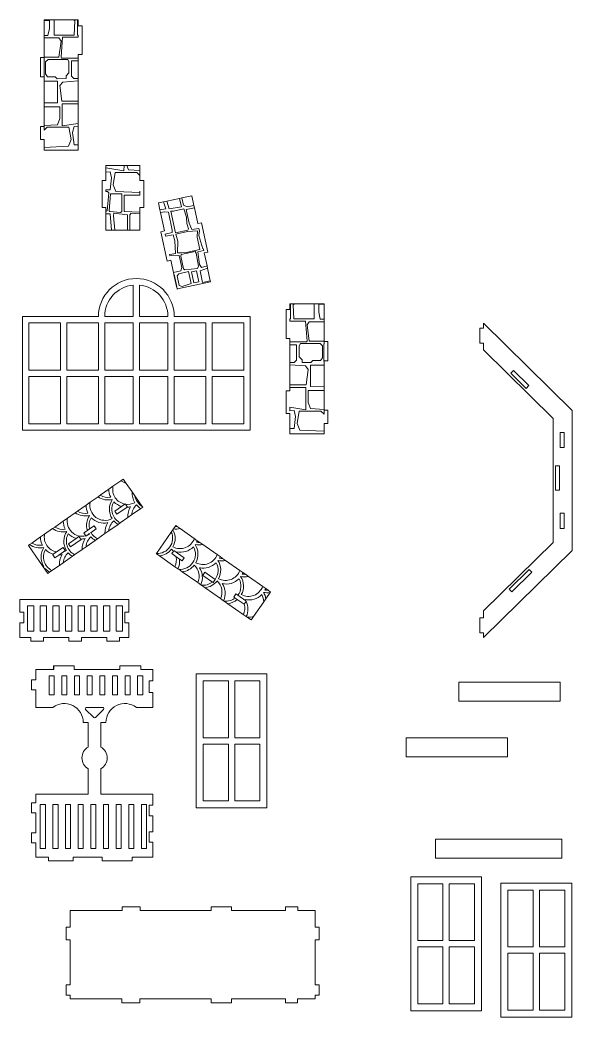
# Model space of a CAD drawing. Header units: millimetres. Extents: x -1884 to 2308, y -1461 to 1756.
# Drawn here: x 777 to 1214, y -509 to 280 of the extents above; entities that cross this region are included whole.
import ezdxf

# ---------------------------------------------------------------- set-up
doc = ezdxf.new("R2010")
doc.units = ezdxf.units.MM

msp = doc.modelspace()

# ---------------------------------------------------------------- linework, layer by layer
at = {"color": 7, "linetype": 'Continuous', "lineweight": 15}
for p, q in [((804.1, 279.9), (796.26, 279.9)), ((796.26, 279.53), (796.26, 279.9)), ((800.43, 279.53), (796.26, 279.53)), ((796.26, 267.7), (796.26, 279.53)), ((800.43, 273.18), (800.43, 279.53)), ((804.1, 279.9), (804.1, 267.97)), ((804.1, 279.9), (819.63, 279.9)), ((820.6, 279.18), (819.63, 279.9)), ((822.77, 279.9), (819.63, 279.9)), ((820.12, 267.97), (820.6, 279.18)), ((822.77, 279.9), (822.77, 267.97)), ((822.77, 279.9), (823.26, 279.9)), ((823.26, 275.3), (823.26, 279.9)), ((799.21, 267.7), (800.43, 273.18)), ((823.26, 275.3), (826.26, 275.3)), ((826.26, 275.3), (826.26, 252.5)), ((796.26, 267.7), (799.21, 267.7)), ((796.26, 265.68), (796.26, 267.7)), ((807.9, 265.68), (796.26, 265.68)), ((796.26, 250.34), (796.26, 265.68)), ((804.1, 267.97), (820.12, 267.97)), ((809.63, 263.18), (807.9, 265.68)), ((807.9, 250.34), (809.63, 263.18)), ((810.83, 266.21), (809.63, 250.34)), ((823.26, 266.21), (810.83, 266.21)), ((822.77, 267.97), (823.26, 267.97)), ((823.26, 267.97), (823.26, 266.21)), ((793.26, 234.87), (793.26, 250.19)), ((796.26, 250.19), (793.26, 250.19)), ((796.26, 250.34), (807.9, 250.34)), ((796.26, 250.19), (796.26, 250.34)), ((796.26, 248.35), (796.26, 250.19)), ((796.31, 248.35), (796.26, 248.35)), ((796.31, 234.53), (796.31, 248.35)), ((799.37, 248.56), (797.39, 246.75)), ((797.39, 246.75), (797.39, 237.17)), ((814.89, 248.56), (799.37, 248.56)), ((809.63, 250.34), (810.08, 249.69)), ((810.08, 249.69), (823.26, 249.69)), ((815.78, 246.75), (814.89, 248.56)), ((815.78, 238.03), (815.78, 246.75)), ((823.26, 247.41), (817.99, 247.41)), ((817.99, 247.41), (817.99, 235.31)), ((823.26, 252.5), (826.26, 252.5)), ((823.26, 249.69), (823.26, 252.5)), ((823.26, 249.69), (823.26, 247.41)), ((823.26, 233.55), (823.26, 247.41)), ((797.39, 237.17), (798.96, 234.96)), ((813.55, 235.6), (815.78, 238.03)), ((796.26, 234.87), (793.26, 234.87)), ((796.26, 234.53), (796.26, 234.87)), ((796.26, 234.53), (796.31, 234.53)), ((796.26, 231.33), (796.26, 234.53)), ((806.84, 231.33), (796.26, 231.33)), ((796.26, 214.19), (796.26, 231.33)), ((798.96, 234.96), (805.01, 234.96)), ((805.01, 234.96), (806.59, 233.4)), ((806.59, 233.4), (813.55, 233.45)), ((806.84, 214.39), (806.84, 231.33)), ((810.93, 230.75), (808.79, 228.03)), ((823.26, 231.61), (810.93, 230.75)), ((813.55, 233.45), (813.55, 235.6)), ((817.99, 235.31), (819.73, 233.45)), ((819.73, 233.45), (823.26, 233.55)), ((823.26, 233.55), (823.26, 231.61)), ((823.26, 215.69), (823.26, 231.61)), ((808.79, 228.03), (810.24, 215.69)), ((796.26, 214.19), (806.84, 214.39)), ((796.26, 211.25), (796.26, 214.19)), ((810.24, 215.69), (823.26, 215.69)), ((823.26, 213.56), (810.58, 213.56)), ((810.58, 213.56), (810.58, 196.09)), ((823.26, 215.69), (823.26, 213.56)), ((823.26, 198), (823.26, 213.56)), ((808.76, 211.25), (796.26, 211.25)), ((796.26, 196.3), (796.26, 211.25)), ((808.76, 201.77), (808.76, 211.25)), ((806.92, 196.92), (808.76, 201.77)), ((810.58, 196.09), (823.26, 198)), ((823.26, 198), (823.26, 195.24)), ((793.26, 185.15), (793.26, 195.64)), ((796.26, 195.64), (793.26, 195.64)), ((796.26, 196.3), (806.92, 196.92)), ((796.26, 195.64), (796.26, 196.3)), ((796.26, 192.55), (796.26, 195.64)), ((798.71, 194.91), (796.26, 192.55)), ((815.88, 194.91), (798.71, 194.91)), ((817.57, 185.15), (815.88, 194.91)), ((819.98, 195.5), (818.77, 190.76)), ((818.77, 190.76), (819.93, 181.15)), ((823.26, 195.24), (819.98, 195.5)), ((823.26, 181.15), (823.26, 195.24)), ((796.26, 185.15), (793.26, 185.15)), ((796.26, 180.07), (796.26, 185.15)), ((815.5, 179.89), (817.57, 185.15)), ((796.26, 180.07), (796.38, 178.98)), ((796.26, 176.9), (796.26, 180.07)), ((823.26, 176.9), (796.26, 176.9)), ((796.38, 178.98), (815.5, 179.89)), ((819.93, 181.15), (823.26, 181.15)), ((823.26, 181.15), (823.26, 176.9)), ((859.43, 164.74), (845.08, 164.74)), ((845.08, 164.74), (845.08, 162.72)), ((859.41, 160.5), (845.08, 162.72)), ((845.08, 162.72), (845.08, 159.51)), ((848.35, 159.77), (845.08, 159.51)), ((845.08, 159.51), (845.08, 152.85)), ((849.56, 155.03), (848.35, 159.77)), ((852.45, 159.18), (850.76, 149.42)), ((869.62, 159.18), (852.45, 159.18)), ((859.41, 160.5), (859.43, 164.74)), ((861.79, 164.74), (859.43, 164.74)), ((872.07, 164.74), (861.79, 164.74)), ((863.08, 161.31), (861.79, 164.74)), ((863.08, 161.31), (872.07, 160.75)), ((869.62, 159.18), (872.07, 156.82)), ((872.07, 160.75), (872.07, 164.74)), ((872.07, 156.82), (872.07, 160.75)), ((842.08, 131.51), (842.08, 152.85)), ((845.08, 152.85), (842.08, 152.85)), ((848.4, 145.43), (849.56, 155.03)), ((872.07, 152.85), (872.07, 156.82)), ((872.07, 152.85), (875.08, 152.85)), ((875.08, 152.85), (875.08, 131.51)), ((848.4, 145.43), (845.08, 145.43)), ((845.08, 144.05), (845.08, 145.43)), ((846.33, 144.22), (845.08, 144.05)), ((846.2, 128.89), (847.5, 142.96)), ((847.5, 142.96), (846.33, 144.22)), ((848.73, 142.38), (847.57, 128.86)), ((857.58, 142.38), (848.73, 142.38)), ((850.76, 149.42), (852.83, 144.16)), ((852.83, 144.16), (871.95, 143.25)), ((857.58, 128.3), (857.58, 142.38)), ((871.95, 143.25), (872.07, 144.34)), ((872.07, 144.34), (872.07, 141.12)), ((859.45, 141.12), (859.45, 128.3)), ((859.45, 141.12), (872.07, 141.12)), ((890.73, 135.9), (886.62, 135)), ((886.62, 135), (887.82, 129.46)), ((890.73, 135.9), (893.21, 136.44)), ((892.52, 130.36), (890.73, 135.9)), ((903.42, 138.66), (893.21, 136.44)), ((893.21, 136.44), (895.11, 130.26)), ((903.42, 138.66), (905.2, 139.05)), ((904.87, 131.99), (903.42, 138.66)), ((913, 140.75), (905.2, 139.05)), ((905.2, 139.05), (906.43, 133.4)), ((914.68, 133.03), (913, 140.75)), ((845.08, 131.51), (842.08, 131.51)), ((845.08, 131.51), (845.08, 128.4)), ((846.2, 128.89), (845.08, 128.4)), ((845.08, 128.4), (845.08, 126.37)), ((848.36, 126.37), (845.08, 126.37)), ((845.08, 126.37), (845.08, 113.54)), ((847.57, 128.86), (848.13, 128.3)), ((848.13, 128.3), (856.68, 127.38)), ((848.36, 126.37), (849.6, 113.54)), ((851.36, 126.87), (851.16, 124.9)), ((862.27, 125.72), (851.36, 126.87)), ((856.68, 127.38), (857.58, 128.3)), ((859.45, 128.3), (872.07, 127.73)), ((865.19, 126.91), (864.09, 125.72)), ((865.19, 126.91), (872.07, 126.52)), ((872.07, 131.51), (875.08, 131.51)), ((872.07, 127.73), (872.07, 131.51)), ((872.07, 126.52), (872.07, 127.73)), ((872.07, 113.54), (872.07, 126.52)), ((887.82, 129.46), (892.52, 130.36)), ((888.27, 127.42), (887.82, 129.46)), ((891.49, 128.09), (888.27, 127.42)), ((888.27, 127.42), (891.44, 112.9)), ((894.53, 127.76), (891.49, 128.09)), ((897.65, 113.47), (894.53, 127.76)), ((895.11, 130.26), (904.87, 131.99)), ((898.57, 128.66), (896.38, 128.48)), ((896.38, 128.48), (900.09, 111.47)), ((906.73, 130.44), (898.57, 128.66)), ((906.43, 133.4), (909.34, 131.9)), ((908.85, 123.8), (906.73, 130.44)), ((915.06, 131.29), (908.68, 129.9)), ((908.68, 129.9), (911.06, 119.01)), ((909.34, 131.9), (914.68, 133.03)), ((914.68, 133.03), (915.06, 131.29)), ((917.82, 118.65), (915.06, 131.29)), ((851.16, 124.9), (852.09, 113.54)), ((862.27, 125.72), (862.27, 113.54)), ((864.09, 125.72), (864.09, 113.54)), ((908.99, 118.73), (908.85, 123.8)), ((910.5, 114.44), (908.99, 118.73)), ((911.06, 119.01), (913.12, 113.99)), ((917.82, 118.65), (920.75, 119.29)), ((920.75, 119.29), (925.81, 96.09)), ((845.08, 113.54), (849.6, 113.54)), ((849.6, 113.54), (852.09, 113.54)), ((852.09, 113.54), (862.27, 113.54)), ((862.27, 113.54), (864.09, 113.54)), ((864.09, 113.54), (872.07, 113.54)), ((891.44, 112.9), (888.51, 112.26)), ((893.56, 89.06), (888.51, 112.26)), ((891.99, 110.34), (897.41, 111.52)), ((897.41, 111.52), (897.65, 113.47)), ((900.09, 111.47), (909.84, 113.59)), ((909.59, 112.47), (900.31, 110.45)), ((917.58, 112.84), (909.59, 112.47)), ((909.84, 113.59), (910.5, 114.44)), ((913.12, 113.99), (918.65, 114.84)), ((917.2, 108.07), (917.58, 112.84)), ((918.65, 114.84), (919.07, 112.92)), ((919.07, 112.92), (918.68, 109.39)), ((892.36, 108.68), (891.99, 110.34)), ((898.44, 109.84), (892.36, 108.68)), ((899.51, 104.94), (898.44, 109.84)), ((900.04, 95.13), (899.51, 104.94)), ((900.31, 110.45), (901.87, 104.72)), ((901.87, 104.72), (901.67, 95.48)), ((919.34, 98.26), (917.2, 108.07)), ((918.68, 109.39), (921.67, 98.77)), ((895.68, 94.18), (900.04, 95.13)), ((901.67, 95.48), (905.05, 95.45)), ((915.7, 96.57), (904.67, 94.16)), ((905.05, 95.45), (908.72, 95.94)), ((908.72, 95.94), (919.34, 98.26)), ((916.54, 95.42), (915.7, 96.57)), ((918.23, 85.13), (916.54, 95.42)), ((922.44, 97.43), (917.93, 96.44)), ((917.93, 96.44), (919.17, 86.42)), ((921.67, 98.77), (922.13, 98.87)), ((922.13, 98.87), (922.44, 97.43)), ((922.87, 95.45), (925.81, 96.09)), ((925.12, 85.14), (922.87, 95.45)), ((896.49, 89.7), (893.56, 89.06)), ((895.52, 94.16), (895.68, 94.18)), ((895.76, 93.08), (895.52, 94.16)), ((898.23, 93.62), (895.76, 93.08)), ((896.49, 89.7), (898.6, 80.06)), ((903.08, 93.47), (898.23, 93.62)), ((905.18, 83.82), (903.08, 93.47)), ((904.67, 94.16), (904.42, 92.79)), ((904.42, 92.79), (906.56, 82.98)), ((898.6, 80.06), (904.38, 81.35)), ((898.96, 78.4), (898.6, 80.06)), ((902.86, 78.94), (901.48, 77.23)), ((910.38, 80.9), (902.86, 78.94)), ((904.38, 81.35), (905.18, 83.82)), ((906.56, 82.98), (907.63, 81.99)), ((907.63, 81.99), (917.51, 83.25)), ((912.48, 71.27), (910.38, 80.9)), ((916.68, 81.27), (912.84, 80.43)), ((912.84, 80.43), (914.73, 71.76)), ((918.57, 72.59), (916.68, 81.27)), ((917.51, 83.25), (918.23, 85.13)), ((919.17, 86.42), (920.66, 83.94)), ((925.51, 83.36), (919.61, 81.18)), ((919.61, 81.18), (921.59, 72.08)), ((920.66, 83.94), (925.12, 85.14)), ((925.12, 85.14), (925.51, 83.36)), ((927.68, 73.41), (925.51, 83.36)), ((899.11, 78.44), (898.96, 78.4)), ((898.96, 78.4), (901.06, 68.78)), ((901.21, 68.81), (899.11, 78.44)), ((901.48, 77.23), (903.11, 69.76)), ((927.85, 72.64), (901.81, 66.96)), ((905.43, 69.03), (912.48, 71.27)), ((914.73, 71.76), (918.57, 72.59)), ((921.59, 72.08), (927.68, 73.41)), ((927.68, 73.41), (927.85, 72.64)), ((866.65, 70.07), (866.65, 45.19)), ((871.65, 45.19), (871.65, 70.07)), ((901.06, 68.78), (901.21, 68.81)), ((901.36, 67.38), (901.06, 68.78)), ((901.81, 66.96), (901.36, 67.38)), ((901.36, 67.38), (901.47, 66.89)), ((901.81, 66.96), (901.47, 66.89)), ((903.11, 69.76), (905.43, 69.03)), ((987.62, 27.8), (987.62, 50.6)), ((990.62, 50.6), (987.62, 50.6)), ((990.62, 55.2), (991.11, 55.2)), ((990.62, 50.6), (990.62, 55.2)), ((991.11, 43.27), (991.11, 55.2)), ((991.11, 55.2), (994.24, 55.2)), ((994.24, 55.2), (993.27, 54.48)), ((993.27, 54.48), (993.76, 43.27)), ((994.24, 55.2), (1009.78, 55.2)), ((1009.78, 43.27), (1009.78, 55.2)), ((1009.78, 55.2), (1017.62, 55.2)), ((1017.62, 54.83), (1013.45, 54.83)), ((1013.45, 54.83), (1013.45, 48.48)), ((1013.45, 48.48), (1014.67, 43)), ((1017.62, 55.2), (1017.62, 54.83)), ((1017.62, 43), (1017.62, 54.83)), ((779.15, -44.81), (779.15, 45.19)), ((839.15, 45.19), (779.15, 45.19)), ((809.15, 40.19), (784.15, 40.19)), ((784.15, 2.69), (784.15, 40.19)), ((809.15, 2.69), (809.15, 40.19)), ((839.15, 40.19), (814.15, 40.19)), ((814.15, 2.69), (814.15, 40.19)), ((839.15, 40.19), (839.15, 2.69)), ((844.15, 45.19), (866.65, 45.19)), ((844.15, 40.19), (866.65, 40.19)), ((844.15, 40.19), (844.15, 2.69)), ((866.65, 40.19), (866.65, 2.69)), ((894.15, 45.19), (871.65, 45.19)), ((894.15, 40.19), (871.65, 40.19)), ((871.65, 2.69), (871.65, 40.19)), ((894.15, 40.19), (894.15, 2.69)), ((959.15, 45.19), (899.15, 45.19)), ((899.15, 40.19), (899.15, 2.69)), ((899.15, 40.19), (924.15, 40.19)), ((924.15, 2.69), (924.15, 40.19)), ((954.15, 40.19), (929.15, 40.19)), ((929.15, 2.69), (929.15, 40.19)), ((954.15, 2.69), (954.15, 40.19)), ((959.15, -44.81), (959.15, 45.19)), ((990.62, 43.27), (991.11, 43.27)), ((990.62, 41.51), (990.62, 43.27)), ((1003.05, 41.51), (990.62, 41.51)), ((993.76, 43.27), (1009.78, 43.27)), ((1004.25, 25.64), (1003.05, 41.51)), ((1005.98, 40.98), (1004.25, 38.48)), ((1017.62, 40.98), (1005.98, 40.98)), ((1014.67, 43), (1017.62, 43)), ((1017.62, 43), (1017.62, 40.98)), ((1017.62, 25.64), (1017.62, 40.98)), ((1143.81, 36.05), (1143.81, 39.77)), ((1143.81, 39.77), (1213.81, -29.17)), ((1004.25, 38.48), (1005.98, 25.64)), ((1140.81, 24.05), (1140.81, 36.05)), ((1140.81, 36.05), (1143.81, 36.05)), ((990.62, 27.8), (987.62, 27.8)), ((990.62, 24.99), (990.62, 27.8)), ((990.62, 24.99), (1003.8, 24.99)), ((990.62, 22.71), (990.62, 24.99)), ((998.99, 23.86), (998.09, 22.05)), ((1014.51, 23.86), (998.99, 23.86)), ((1003.8, 24.99), (1004.25, 25.64)), ((1005.98, 25.64), (1017.62, 25.64)), ((1016.49, 22.05), (1014.51, 23.86)), ((1017.62, 25.64), (1017.62, 25.49)), ((1017.62, 25.49), (1020.62, 25.49)), ((1017.62, 25.49), (1017.62, 23.65)), ((1020.62, 25.49), (1020.62, 10.17)), ((1143.81, 24.05), (1140.81, 24.05)), ((1143.81, 18.72), (1143.81, 24.05)), ((995.89, 22.71), (990.62, 22.71)), ((990.62, 8.85), (990.62, 22.71)), ((995.89, 10.61), (995.89, 22.71)), ((998.09, 22.05), (998.09, 13.33)), ((1016.49, 12.47), (1016.49, 22.05)), ((1017.62, 23.65), (1017.57, 23.65)), ((1017.57, 23.65), (1017.57, 9.83)), ((1143.81, 18.72), (1198.81, -35.45)), ((990.62, 8.85), (994.15, 8.75)), ((990.62, 6.91), (990.62, 8.85)), ((994.15, 8.75), (995.89, 10.61)), ((998.09, 13.33), (1000.33, 10.9)), ((1000.33, 10.9), (1000.33, 8.75)), ((1000.33, 8.75), (1007.29, 8.7)), ((1007.29, 8.7), (1008.86, 10.26)), ((1008.86, 10.26), (1014.92, 10.26)), ((1014.92, 10.26), (1016.49, 12.47)), ((1017.57, 9.83), (1017.62, 9.83)), ((1017.62, 10.17), (1020.62, 10.17)), ((1017.62, 9.83), (1017.62, 10.17)), ((1017.62, 9.83), (1017.62, 6.63)), ((809.15, 2.69), (784.15, 2.69)), ((839.15, 2.69), (814.15, 2.69)), ((866.65, 2.69), (844.15, 2.69)), ((894.15, 2.69), (871.65, 2.69)), ((899.15, 2.69), (924.15, 2.69)), ((929.15, 2.69), (954.15, 2.69)), ((1002.95, 6.05), (990.62, 6.91)), ((990.62, -9.01), (990.62, 6.91)), ((1005.09, 3.33), (1002.95, 6.05)), ((1003.64, -9.01), (1005.09, 3.33)), ((1017.62, 6.63), (1007.04, 6.63)), ((1007.04, 6.63), (1007.04, -10.31)), ((1017.62, -10.51), (1017.62, 6.63)), ((1167.45, 2.46), (1165.34, 0.32)), ((1165.34, 0.32), (1177.57, -11.72)), ((1179.67, -9.58), (1167.45, 2.46)), ((809.15, -2.31), (784.15, -2.31)), ((784.15, -39.81), (784.15, -2.31)), ((809.15, -39.81), (809.15, -2.31)), ((839.15, -2.31), (814.15, -2.31)), ((814.15, -39.81), (814.15, -2.31)), ((839.15, -2.31), (839.15, -39.81)), ((844.15, -2.31), (866.65, -2.31)), ((844.15, -2.31), (844.15, -39.81)), ((866.65, -2.31), (866.65, -39.81)), ((871.65, -2.31), (894.15, -2.31)), ((871.65, -39.81), (871.65, -2.31)), ((894.15, -2.31), (894.15, -39.81)), ((899.15, -2.31), (924.15, -2.31)), ((899.15, -2.31), (899.15, -39.81)), ((924.15, -39.81), (924.15, -2.31)), ((929.15, -39.81), (929.15, -2.31)), ((929.15, -2.31), (954.15, -2.31)), ((954.15, -39.81), (954.15, -2.31)), ((987.62, -13.55), (987.62, -31.6)), ((987.62, -13.55), (990.62, -13.55)), ((990.62, -9.01), (1003.64, -9.01)), ((990.62, -11.14), (990.62, -9.01)), ((1003.3, -11.14), (990.62, -11.14)), ((990.62, -13.55), (990.62, -11.14)), ((1003.3, -28.61), (1003.3, -11.14)), ((1005.12, -13.45), (1005.12, -22.93)), ((1017.62, -13.45), (1005.12, -13.45)), ((1007.04, -10.31), (1017.62, -10.51)), ((1017.62, -10.51), (1017.62, -13.45)), ((1017.62, -28.4), (1017.62, -13.45)), ((1177.57, -11.72), (1179.67, -9.58)), ((1005.12, -22.93), (1006.96, -27.78)), ((990.62, -26.7), (1003.3, -28.61)), ((990.62, -26.7), (990.62, -29.46)), ((993.9, -29.2), (990.62, -29.46)), ((995.11, -33.94), (993.9, -29.2)), ((998, -29.79), (996.31, -39.55)), ((1015.17, -29.79), (998, -29.79)), ((1006.96, -27.78), (1017.62, -28.4)), ((1017.62, -32.15), (1015.17, -29.79)), ((1017.62, -28.4), (1017.62, -29.06)), ((1017.62, -29.06), (1017.62, -32.15)), ((1017.62, -29.06), (1020.62, -29.06)), ((1020.62, -29.06), (1020.62, -39.55)), ((1213.81, -29.17), (1213.81, -140.05)), ((987.62, -31.6), (990.62, -31.6)), ((990.62, -43.55), (990.62, -31.6)), ((993.95, -43.55), (995.11, -33.94)), ((1198.81, -35.45), (1198.81, -133.77)), ((959.15, -44.81), (779.15, -44.81)), ((809.15, -39.81), (784.15, -39.81)), ((839.15, -39.81), (814.15, -39.81)), ((866.65, -39.81), (844.15, -39.81)), ((894.15, -39.81), (871.65, -39.81)), ((924.15, -39.81), (899.15, -39.81)), ((954.15, -39.81), (929.15, -39.81)), ((990.62, -43.55), (993.95, -43.55)), ((990.62, -47.8), (990.62, -43.55)), ((996.31, -39.55), (998.38, -44.81)), ((998.38, -44.81), (1017.5, -45.72)), ((1017.5, -45.72), (1017.62, -44.63)), ((1017.62, -39.55), (1020.62, -39.55)), ((1017.62, -44.63), (1017.62, -39.55)), ((1017.62, -44.63), (1017.62, -47.8)), ((1204.53, -46.54), (1207.53, -46.54)), ((1204.53, -58.6), (1204.53, -46.54)), ((1207.53, -46.54), (1207.53, -58.6)), ((1017.62, -47.8), (990.62, -47.8)), ((1207.53, -58.6), (1204.53, -58.6)), ((1200.81, -73.04), (1200.81, -92.23)), ((1203.81, -73.04), (1200.81, -73.04)), ((1203.81, -92.23), (1203.81, -73.04)), ((856.89, -84.9), (850.69, -89.24)), ((856.89, -84.9), (858.65, -83.67)), ((858.79, -83.57), (858.65, -83.67)), ((859.01, -83.88), (858.79, -83.57)), ((859.01, -83.88), (861.14, -86.94)), ((847.48, -91.49), (840.62, -96.29)), ((847.48, -91.49), (850.69, -89.24)), ((865.92, -93.75), (861.14, -86.94)), ((865.92, -93.75), (868.05, -96.8)), ((1200.81, -92.23), (1203.81, -92.23)), ((829.45, -104.11), (832.67, -101.86)), ((838.86, -97.52), (832.67, -101.86)), ((838.86, -97.52), (840.62, -96.29)), ((873.92, -105.18), (868.05, -96.8)), ((820.84, -110.14), (814.65, -114.48)), ((820.84, -110.14), (822.6, -108.91)), ((829.45, -104.11), (822.6, -108.91)), ((857.52, -105.21), (852.15, -108.97)), ((852.15, -108.97), (853.88, -111.43)), ((853.88, -111.43), (861.94, -105.78)), ((860.16, -103.37), (857.52, -105.21)), ((860.35, -103.23), (860.16, -103.37)), ((860.48, -103.42), (860.35, -103.23)), ((862.07, -105.69), (860.48, -103.42)), ((861.94, -105.78), (862.07, -105.69)), ((872.7, -106.79), (865.41, -111.89)), ((872.7, -106.79), (874.27, -105.69)), ((873.92, -105.18), (874.27, -105.69)), ((811.43, -116.73), (804.58, -121.53)), ((811.43, -116.73), (814.65, -114.48)), ((854.68, -119.41), (856.51, -118.13)), ((862.41, -113.99), (856.51, -118.13)), ((862.41, -113.99), (865.41, -111.89)), ((1204.53, -110.62), (1207.53, -110.62)), ((1204.53, -122.68), (1204.53, -110.62)), ((1207.53, -110.62), (1207.53, -122.68)), ((802.82, -122.76), (796.63, -127.1)), ((802.82, -122.76), (804.58, -121.53)), ((830.47, -124.16), (827.58, -126.18)), ((827.58, -126.18), (829.21, -128.5)), ((832.2, -122.94), (830.47, -124.16)), ((831.69, -126.96), (833.33, -125.81)), ((835.77, -120.44), (832.2, -122.94)), ((833.33, -125.81), (837.49, -122.9)), ((837.49, -122.9), (835.77, -120.44)), ((844.39, -126.61), (847.39, -124.51)), ((854.68, -119.41), (847.39, -124.51)), ((896.86, -125.5), (885.06, -142.35)), ((896.86, -125.5), (898.16, -123.64)), ((898.66, -122.92), (898.16, -123.64)), ((898.66, -122.92), (899.97, -121.05)), ((900.42, -120.4), (899.97, -121.05)), ((901.38, -121.07), (900.42, -120.4)), ((901.38, -121.07), (903.79, -122.76)), ((915.05, -130.65), (903.79, -122.76)), ((1207.53, -122.68), (1204.53, -122.68)), ((784.8, -135.38), (786.56, -134.14)), ((793.41, -129.35), (786.56, -134.14)), ((793.41, -129.35), (796.63, -127.1)), ((821.47, -130.45), (815.4, -134.7)), ((825.47, -131.32), (817.12, -137.16)), ((823.75, -128.86), (821.47, -130.45)), ((823.75, -128.86), (825.26, -131.02)), ((825.26, -131.02), (825.47, -131.32)), ((829.21, -128.5), (829.3, -128.63)), ((829.3, -128.63), (829.66, -128.38)), ((836.66, -132.03), (829.37, -137.13)), ((829.66, -128.38), (831.69, -126.96)), ((836.66, -132.03), (838.49, -130.75)), ((844.39, -126.61), (838.49, -130.75)), ((915.05, -130.65), (917.41, -132.3)), ((919.4, -133.69), (917.41, -132.3)), ((919.4, -133.69), (921.81, -135.38)), ((1198.81, -133.77), (1143.81, -187.94)), ((784.8, -135.38), (783.79, -136.09)), ((783.79, -136.09), (795.55, -152.89)), ((806.09, -141.22), (803.45, -143.07)), ((811.2, -137.65), (806.09, -141.22)), ((807.88, -143.63), (811.64, -141)), ((812.92, -140.1), (811.2, -137.65)), ((811.64, -141), (812.92, -140.1)), ((815.4, -134.7), (817.12, -137.16)), ((826.37, -139.23), (820.47, -143.36)), ((826.37, -139.23), (829.37, -137.13)), ((898.47, -140.64), (897.15, -142.52)), ((898.87, -140.07), (898.47, -140.64)), ((901.71, -142.06), (898.87, -140.07)), ((907.06, -145.8), (901.71, -142.06)), ((933.07, -143.26), (921.81, -135.38)), ((1213.81, -140.05), (1143.81, -208.99)), ((803.45, -143.07), (803.01, -143.38)), ((803.01, -143.38), (804.73, -145.84)), ((804.73, -145.84), (807.88, -143.63)), ((808.35, -151.85), (811.35, -149.75)), ((818.64, -144.64), (811.35, -149.75)), ((818.64, -144.64), (820.47, -143.36)), ((884.94, -142.52), (885.06, -142.35)), ((884.94, -142.52), (887.47, -144.29)), ((899.75, -152.89), (887.47, -144.29)), ((897.15, -142.52), (900.49, -144.87)), ((900.49, -144.87), (903.26, -146.8)), ((903.26, -146.8), (905.34, -148.26)), ((905.34, -148.26), (907.06, -145.8)), ((933.07, -143.26), (935.44, -144.92)), ((937.42, -146.31), (935.44, -144.92)), ((937.42, -146.31), (939.83, -148)), ((951.1, -155.88), (939.83, -148)), ((796.89, -154.79), (795.55, -152.89)), ((796.89, -154.79), (799.27, -158.2)), ((800.62, -157.26), (799.27, -158.2)), ((800.62, -157.26), (802.44, -155.98)), ((808.35, -151.85), (802.44, -155.98)), ((899.75, -152.89), (902.11, -154.54)), ((902.67, -154.93), (902.11, -154.54)), ((902.67, -154.93), (905.49, -156.91)), ((917.77, -165.51), (905.49, -156.91)), ((923.44, -157.27), (921.72, -159.73)), ((931.48, -162.9), (923.44, -157.27)), ((951.1, -155.88), (953.46, -157.54)), ((955.44, -158.92), (953.46, -157.54)), ((1180.01, -155.1), (1164.12, -170.75)), ((1166.22, -172.89), (1182.11, -157.24)), ((1182.11, -157.24), (1180.01, -155.1)), ((917.77, -165.51), (920.13, -167.16)), ((921.72, -159.73), (929.34, -165.06)), ((929.34, -165.06), (929.91, -165.47)), ((929.91, -165.47), (931.63, -163.01)), ((931.63, -163.01), (931.48, -162.9)), ((955.44, -158.92), (957.86, -160.62)), ((969.12, -168.5), (957.86, -160.62)), ((920.69, -167.55), (920.13, -167.16)), ((920.69, -167.55), (923.51, -169.53)), ((935.79, -178.13), (923.51, -169.53)), ((969.12, -168.5), (971.48, -170.16)), ((973.46, -171.54), (971.48, -170.16)), ((971.73, -178.2), (975.1, -173.38)), ((973.46, -171.54), (975.42, -172.92)), ((975.42, -172.92), (975.1, -173.38)), ((1164.12, -170.75), (1166.22, -172.89)), ((777.12, -188.87), (777.12, -178.9)), ((777.12, -178.9), (863.12, -178.9)), ((863.12, -178.9), (863.12, -188.87)), ((935.79, -178.13), (938.15, -179.78)), ((938.71, -180.17), (938.15, -179.78)), ((938.71, -180.17), (941.53, -182.15)), ((948.01, -174.48), (946.29, -176.94)), ((946.29, -176.94), (947.36, -177.68)), ((947.36, -177.68), (949.06, -178.87)), ((949.5, -175.52), (948.01, -174.48)), ((949.06, -178.87), (954.49, -182.67)), ((955.78, -179.92), (949.5, -175.52)), ((954.53, -182.61), (956.05, -180.44)), ((956.21, -180.22), (955.78, -179.92)), ((956.05, -180.44), (956.21, -180.22)), ((961.94, -192.18), (969.98, -180.7)), ((971.73, -178.2), (969.98, -180.7)), ((777.12, -188.87), (780.12, -188.87)), ((780.12, -188.87), (780.12, -197.34)), ((783.12, -183.9), (788.12, -183.9)), ((783.12, -203.9), (783.12, -183.9)), ((788.12, -183.9), (788.12, -203.9)), ((793.12, -183.9), (798.12, -183.9)), ((793.12, -203.9), (793.12, -183.9)), ((798.12, -183.9), (798.12, -203.9)), ((803.12, -183.9), (808.12, -183.9)), ((803.12, -203.9), (803.12, -183.9)), ((808.12, -183.9), (808.12, -203.9)), ((813.12, -183.9), (818.12, -183.9)), ((813.12, -203.9), (813.12, -183.9)), ((818.12, -183.9), (818.12, -203.9)), ((823.12, -183.9), (828.12, -183.9)), ((823.12, -203.9), (823.12, -183.9)), ((828.12, -183.9), (828.12, -203.9)), ((833.12, -183.9), (838.12, -183.9)), ((833.12, -203.9), (833.12, -183.9)), ((838.12, -183.9), (838.12, -203.9)), ((843.12, -183.9), (848.12, -183.9)), ((843.12, -203.9), (843.12, -183.9)), ((848.12, -183.9), (848.12, -203.9)), ((853.12, -183.9), (858.12, -183.9)), ((853.12, -203.9), (853.12, -183.9)), ((858.12, -183.9), (858.12, -203.9)), ((860.12, -197.34), (860.12, -188.87)), ((860.12, -188.87), (863.12, -188.87)), ((953.81, -190.75), (941.53, -182.15)), ((954.49, -182.67), (954.53, -182.61)), ((1143.81, -193.27), (1143.81, -187.94)), ((953.81, -190.75), (956.17, -192.4)), ((956.73, -192.79), (956.17, -192.4)), ((956.73, -192.79), (959.55, -194.77)), ((959.94, -195.04), (959.55, -194.77)), ((959.94, -195.04), (960.19, -194.68)), ((961.94, -192.18), (960.19, -194.68)), ((1140.81, -205.27), (1140.81, -193.27)), ((1140.81, -193.27), (1143.81, -193.27)), ((777.12, -208.9), (777.12, -197.34)), ((780.12, -197.34), (777.12, -197.34)), ((788.12, -203.9), (783.12, -203.9)), ((798.12, -203.9), (793.12, -203.9)), ((808.12, -203.9), (803.12, -203.9)), ((818.12, -203.9), (813.12, -203.9)), ((828.12, -203.9), (823.12, -203.9)), ((838.12, -203.9), (833.12, -203.9)), ((848.12, -203.9), (843.12, -203.9)), ((858.12, -203.9), (853.12, -203.9)), ((863.12, -197.34), (860.12, -197.34)), ((863.12, -197.34), (863.12, -208.9)), ((785.75, -208.9), (777.12, -208.9)), ((785.75, -211.9), (785.75, -208.9)), ((785.75, -211.9), (795.75, -211.9)), ((815.75, -208.9), (795.75, -208.9)), ((795.75, -211.9), (795.75, -208.9)), ((815.75, -211.9), (815.75, -208.9)), ((815.75, -211.9), (825.75, -211.9)), ((845.75, -208.9), (825.75, -208.9)), ((825.75, -211.9), (825.75, -208.9)), ((845.75, -211.9), (845.75, -208.9)), ((845.75, -211.9), (855.75, -211.9)), ((863.12, -208.9), (855.75, -208.9)), ((855.75, -211.9), (855.75, -208.9)), ((1143.81, -205.27), (1140.81, -205.27)), ((1143.81, -208.99), (1143.81, -205.27)), ((789.76, -234.31), (803.99, -234.31)), ((789.76, -242.47), (789.76, -234.31)), ((803.61, -234.31), (803.61, -231.31)), ((803.61, -231.31), (803.99, -231.31)), ((803.99, -234.31), (803.99, -231.31)), ((803.99, -231.31), (820.04, -231.31)), ((820.04, -234.31), (820.04, -231.31)), ((820.04, -234.31), (856.11, -234.31)), ((856.11, -231.31), (872.65, -231.31)), ((856.11, -234.31), (856.11, -231.31)), ((872.65, -234.31), (872.65, -231.31)), ((872.65, -234.31), (882.23, -234.31)), ((882.23, -234.31), (882.23, -243.35)), ((786.23, -242.47), (786.23, -250.31)), ((789.76, -242.47), (786.23, -242.47)), ((800.23, -254.31), (800.23, -239.31)), ((800.23, -239.31), (804.23, -239.31)), ((804.23, -239.31), (804.23, -254.31)), ((810.23, -254.31), (810.23, -239.31)), ((810.23, -239.31), (814.23, -239.31)), ((814.23, -239.31), (814.23, -254.31)), ((820.23, -254.31), (820.23, -239.31)), ((820.23, -239.31), (824.23, -239.31)), ((824.23, -239.31), (824.23, -254.31)), ((830.23, -254.31), (830.23, -239.31)), ((830.23, -239.31), (834.23, -239.31)), ((834.23, -239.31), (834.23, -254.31)), ((840.23, -254.31), (840.23, -239.31)), ((840.23, -239.31), (844.23, -239.31)), ((844.23, -239.31), (844.23, -254.31)), ((850.23, -254.31), (850.23, -239.31)), ((850.23, -239.31), (854.23, -239.31)), ((854.23, -239.31), (854.23, -254.31)), ((860.23, -254.31), (860.23, -239.31)), ((860.23, -239.31), (864.23, -239.31)), ((864.23, -239.31), (864.23, -254.31)), ((870.23, -254.31), (870.23, -239.31)), ((870.23, -239.31), (874.23, -239.31)), ((874.23, -239.31), (874.23, -254.31)), ((879.23, -243.35), (882.23, -243.35)), ((879.23, -252.35), (879.23, -243.35)), ((916.47, -343.74), (916.47, -237.74)), ((916.47, -237.74), (972.47, -237.74)), ((921.97, -288.24), (921.97, -243.24)), ((921.97, -243.24), (941.97, -243.24)), ((941.97, -243.24), (941.97, -288.24)), ((946.97, -243.24), (966.97, -243.24)), ((946.97, -288.24), (946.97, -243.24)), ((966.97, -243.24), (966.97, -288.24)), ((972.47, -237.74), (972.47, -343.74)), ((1204.3, -244.32), (1124.3, -244.32)), ((1124.3, -244.32), (1124.3, -259.32)), ((1204.3, -259.32), (1204.3, -244.32)), ((789.76, -250.31), (786.23, -250.31)), ((789.76, -264.21), (789.76, -250.31)), ((882.23, -252.35), (879.23, -252.35)), ((882.23, -252.35), (882.23, -264.21)), ((804.23, -254.31), (800.23, -254.31)), ((814.23, -254.31), (810.23, -254.31)), ((824.23, -254.31), (820.23, -254.31)), ((834.23, -254.31), (830.23, -254.31)), ((844.23, -254.31), (840.23, -254.31)), ((854.23, -254.31), (850.23, -254.31)), ((864.23, -254.31), (860.23, -254.31)), ((874.23, -254.31), (870.23, -254.31)), ((1124.3, -259.32), (1204.3, -259.32)), ((803.1, -264.21), (789.76, -264.21)), ((835.45, -272.29), (829.07, -265.92)), ((829.78, -264.21), (842.53, -264.21)), ((843.24, -265.92), (836.86, -272.29)), ((882.23, -264.21), (869.21, -264.21)), ((831.15, -276.17), (827.15, -276.17)), ((831.15, -295.61), (831.15, -276.17)), ((845.15, -276.17), (841.15, -276.17)), ((841.15, -276.17), (841.15, -295.61)), ((941.97, -288.24), (921.97, -288.24)), ((966.97, -288.24), (946.97, -288.24)), ((1082.68, -303.29), (1082.68, -288.29)), ((1082.68, -288.29), (1162.68, -288.29)), ((1162.68, -288.29), (1162.68, -303.29)), ((921.97, -293.24), (941.97, -293.24)), ((921.97, -338.24), (921.97, -293.24)), ((941.97, -293.24), (941.97, -338.24)), ((946.97, -293.24), (966.97, -293.24)), ((946.97, -338.24), (946.97, -293.24)), ((966.97, -293.24), (966.97, -338.24)), ((1162.68, -303.29), (1082.68, -303.29)), ((831.15, -332.99), (831.15, -312.94)), ((841.15, -312.94), (841.15, -332.99)), ((789.76, -339.68), (789.76, -332.99)), ((789.76, -332.99), (831.15, -332.99)), ((841.15, -332.99), (882.23, -332.99)), ((882.23, -332.99), (882.23, -341.58)), ((941.97, -338.24), (921.97, -338.24)), ((966.97, -338.24), (946.97, -338.24)), ((786.23, -339.68), (786.23, -347.84)), ((789.76, -339.68), (786.23, -339.68)), ((793.22, -375.99), (793.22, -340.99)), ((793.22, -340.99), (797.22, -340.99)), ((797.22, -340.99), (797.22, -375.99)), ((803.22, -375.99), (803.22, -340.99)), ((803.22, -340.99), (807.22, -340.99)), ((807.22, -340.99), (807.22, -375.99)), ((813.22, -375.99), (813.22, -340.99)), ((813.22, -340.99), (817.22, -340.99)), ((817.22, -340.99), (817.22, -375.99)), ((823.22, -375.99), (823.22, -340.99)), ((823.22, -340.99), (827.22, -340.99)), ((827.22, -340.99), (827.22, -375.99)), ((833.22, -375.99), (833.22, -340.99)), ((833.22, -340.99), (837.22, -340.99)), ((837.22, -340.99), (837.22, -375.99)), ((843.22, -375.99), (843.22, -340.99)), ((843.22, -340.99), (847.22, -340.99)), ((847.22, -340.99), (847.22, -375.99)), ((853.22, -375.99), (853.22, -340.99)), ((853.22, -340.99), (857.22, -340.99)), ((857.22, -340.99), (857.22, -375.99)), ((863.22, -375.99), (863.22, -340.99)), ((863.22, -340.99), (867.22, -340.99)), ((867.22, -340.99), (867.22, -375.99)), ((873.22, -375.99), (873.22, -340.99)), ((873.22, -340.99), (877.22, -340.99)), ((877.22, -340.99), (877.22, -375.99)), ((879.23, -341.58), (882.23, -341.58)), ((879.23, -350.05), (879.23, -341.58)), ((972.47, -343.74), (916.47, -343.74)), ((789.76, -347.84), (786.23, -347.84)), ((789.76, -363.42), (789.76, -347.84)), ((882.23, -350.05), (879.23, -350.05)), ((882.23, -350.05), (882.23, -362.68)), ((879.23, -362.68), (882.23, -362.68)), ((879.23, -370.84), (879.23, -362.68)), ((786.23, -363.42), (786.23, -371.43)), ((789.76, -363.42), (786.23, -363.42)), ((882.23, -370.84), (879.23, -370.84)), ((882.23, -370.84), (882.23, -382.81)), ((1105.86, -383.67), (1105.86, -368.67)), ((1105.86, -368.67), (1205.86, -368.67)), ((1205.86, -368.67), (1205.86, -383.67)), ((789.76, -371.43), (786.23, -371.43)), ((789.76, -382.81), (789.76, -371.43)), ((797.22, -375.99), (793.22, -375.99)), ((807.22, -375.99), (803.22, -375.99)), ((817.22, -375.99), (813.22, -375.99)), ((827.22, -375.99), (823.22, -375.99)), ((837.22, -375.99), (833.22, -375.99)), ((847.22, -375.99), (843.22, -375.99)), ((857.22, -375.99), (853.22, -375.99)), ((867.22, -375.99), (863.22, -375.99)), ((877.22, -375.99), (873.22, -375.99)), ((799.8, -382.81), (789.76, -382.81)), ((799.8, -385.81), (799.8, -382.81)), ((799.8, -385.81), (819.1, -385.81)), ((842.09, -382.81), (819.1, -382.81)), ((819.1, -385.81), (819.1, -382.81)), ((842.09, -385.81), (842.09, -382.81)), ((842.09, -385.81), (865.79, -385.81)), ((882.23, -382.81), (865.79, -382.81)), ((865.79, -385.81), (865.79, -382.81)), ((1205.86, -383.67), (1105.86, -383.67)), ((1142.23, -398.39), (1086.23, -398.39)), ((1086.23, -398.39), (1086.23, -504.39)), ((1142.23, -504.39), (1142.23, -398.39)), ((1111.73, -403.89), (1091.73, -403.89)), ((1091.73, -403.89), (1091.73, -448.89)), ((1111.73, -448.89), (1111.73, -403.89)), ((1136.73, -403.89), (1116.73, -403.89)), ((1116.73, -403.89), (1116.73, -448.89)), ((1136.73, -448.89), (1136.73, -403.89)), ((1157.56, -403.37), (1213.56, -403.37)), ((1157.56, -509.37), (1157.56, -403.37)), ((1163.06, -408.87), (1183.06, -408.87)), ((1163.06, -453.87), (1163.06, -408.87)), ((1183.06, -408.87), (1183.06, -453.87)), ((1188.06, -453.87), (1188.06, -408.87)), ((1188.06, -408.87), (1208.06, -408.87)), ((1208.06, -408.87), (1208.06, -453.87)), ((1213.56, -403.37), (1213.56, -509.37)), ((816.71, -425.03), (816.71, -438.18)), ((816.71, -425.03), (857.85, -425.03)), ((857.85, -425.03), (857.85, -422.03)), ((857.85, -422.03), (872.12, -422.03)), ((872.12, -422.03), (872.12, -425.03)), ((872.12, -425.03), (928.42, -425.03)), ((928.42, -425.03), (928.42, -422.03)), ((928.42, -422.03), (944.48, -422.03)), ((944.48, -422.03), (944.48, -425.03)), ((944.48, -425.03), (987.24, -425.03)), ((987.24, -425.03), (987.24, -422.03)), ((987.24, -422.03), (996.82, -422.03)), ((996.82, -422.03), (996.82, -425.03)), ((996.82, -425.03), (1010.71, -425.03)), ((1010.71, -425.03), (1010.71, -438.18)), ((813.71, -448.28), (813.71, -438.18)), ((813.71, -438.18), (816.71, -438.18)), ((1010.71, -438.18), (1013.71, -438.18)), ((1013.71, -438.18), (1013.71, -448.28)), ((816.71, -448.28), (813.71, -448.28)), ((816.71, -448.28), (816.71, -483.92)), ((1013.71, -448.28), (1010.71, -448.28)), ((1010.71, -448.28), (1010.71, -483.92)), ((1091.73, -448.89), (1111.73, -448.89)), ((1116.73, -448.89), (1136.73, -448.89)), ((1111.73, -453.89), (1091.73, -453.89)), ((1091.73, -453.89), (1091.73, -498.89)), ((1111.73, -498.89), (1111.73, -453.89)), ((1136.73, -453.89), (1116.73, -453.89)), ((1116.73, -453.89), (1116.73, -498.89)), ((1136.73, -498.89), (1136.73, -453.89)), ((1183.06, -453.87), (1163.06, -453.87)), ((1208.06, -453.87), (1188.06, -453.87)), ((1163.06, -458.87), (1183.06, -458.87)), ((1163.06, -503.87), (1163.06, -458.87)), ((1183.06, -458.87), (1183.06, -503.87)), ((1188.06, -458.87), (1208.06, -458.87)), ((1188.06, -503.87), (1188.06, -458.87)), ((1208.06, -458.87), (1208.06, -503.87)), ((813.71, -492.15), (813.71, -483.92)), ((813.71, -483.92), (816.71, -483.92)), ((1010.71, -483.92), (1013.71, -483.92)), ((1013.71, -483.92), (1013.71, -492.15)), ((816.71, -492.15), (813.71, -492.15)), ((816.71, -492.15), (816.71, -495.03)), ((816.71, -495.03), (857.74, -495.03)), ((857.74, -498.03), (857.74, -495.03)), ((872.01, -495.03), (928.32, -495.03)), ((872.01, -495.03), (872.01, -498.03)), ((928.32, -498.03), (928.32, -495.03)), ((944.37, -495.03), (987.13, -495.03)), ((944.37, -495.03), (944.37, -498.03)), ((987.13, -498.03), (987.13, -495.03)), ((996.72, -495.03), (1010.71, -495.03)), ((996.72, -495.03), (996.72, -498.03)), ((1013.71, -492.15), (1010.71, -492.15)), ((1010.71, -492.15), (1010.71, -495.03)), ((872.01, -498.03), (857.74, -498.03)), ((944.37, -498.03), (928.32, -498.03)), ((996.72, -498.03), (987.13, -498.03)), ((1086.23, -504.39), (1142.23, -504.39)), ((1091.73, -498.89), (1111.73, -498.89)), ((1116.73, -498.89), (1136.73, -498.89)), ((1183.06, -503.87), (1163.06, -503.87)), ((1208.06, -503.87), (1188.06, -503.87)), ((1213.56, -509.37), (1157.56, -509.37))]:
    msp.add_line(p, q, dxfattribs=at)
for centre, radius, start, end in [((869.15, 45.19), 30, 0, 180), ((869.15, 45.19), 25, 95.73917, 180), ((869.15, 45.19), 25, 0, 84.26083), ((864.97, -73.47), 14, 234.75192, 254.1572), ((864.97, -73.47), 12, 238.22064, 240.22349), ((861.47, -91.79), 14, 178.79875, 206.02791), ((862.46, -91.59), 12, 168.7102, 258.93346), ((879.88, -94.77), 14, 175.8428, 212.16108), ((844.44, -104.21), 12, 168.7102, 297.6426), ((846.94, -86.09), 14, 234.75192, 283.21321), ((846.94, -86.09), 12, 238.22064, 279.34109), ((861.86, -107.39), 14, 146.78679, 212.16108), ((861.86, -107.39), 12, 150.65891, 243.52918), ((861.47, -91.79), 14, 223.97209, 253.58409), ((862.46, -91.59), 12, 260.50804, 297.6426), ((879.88, -94.77), 12, 189.77651, 240.22349), ((828.92, -98.71), 14, 234.75192, 283.21321), ((828.92, -98.71), 12, 238.22064, 279.34109), ((843.45, -104.4), 14, 178.79875, 206.02791), ((861.47, -91.79), 14, 271.92409, 283.21321), ((876.39, -113.08), 14, 146.78679, 183.72175), ((877.37, -112.89), 12, 132.05419, 175.24465), ((879.88, -94.77), 14, 221.13516, 239.16569), ((825.43, -117.02), 14, 178.79875, 206.02791), ((826.42, -116.83), 12, 168.7102, 283.43997), ((843.84, -120), 14, 146.78679, 197.24731), ((843.84, -120), 12, 150.65891, 194.16199), ((843.45, -104.4), 14, 223.97209, 283.21321), ((858.36, -125.7), 14, 146.78679, 183.72175), ((859.35, -125.51), 12, 132.05419, 175.24465), ((861.86, -107.39), 14, 221.13516, 239.16569), ((810.9, -111.32), 14, 234.75192, 283.21321), ((810.9, -111.32), 12, 238.22064, 279.34109), ((825.81, -132.62), 14, 146.78679, 212.16108), ((843.84, -120), 12, 208.93094, 243.52918), ((885.89, -130.38), 12, 266.00346, 23.99654), ((885.89, -130.38), 14, 331.13516, 28.80002), ((900.81, -109.08), 14, 261.19998, 282.30823), ((900.81, -109.08), 12, 266.00346, 272.71502), ((792.88, -123.94), 12, 238.22064, 279.34109), ((807.41, -129.64), 14, 178.79875, 206.02791), ((808.4, -129.44), 12, 168.7102, 258.93346), ((825.81, -132.62), 12, 150.65891, 243.52918), ((825.43, -117.02), 14, 223.97209, 253.58409), ((825.43, -117.02), 14, 269.30464, 283.21321), ((840.34, -138.32), 14, 146.78679, 183.72175), ((841.33, -138.12), 12, 132.05419, 175.24465), ((826.42, -116.83), 12, 285.70374, 297.6426), ((843.84, -120), 14, 209.80054, 212.16108), ((843.84, -120), 14, 221.13516, 239.16569), ((903.78, -126.54), 12, 242.05419, 339.98027), ((904.3, -127.4), 14, 333.97209, 339.50813), ((918.83, -121.7), 12, 260.65891, 272.71502), ((792.88, -123.94), 14, 234.75192, 283.21321), ((807.79, -145.24), 14, 146.78679, 212.16108), ((807.79, -145.24), 12, 150.65891, 243.52918), ((807.41, -129.64), 14, 223.97209, 253.58409), ((823.31, -150.74), 12, 132.05419, 175.24465), ((808.4, -129.44), 12, 285.70374, 297.6426), ((825.81, -132.62), 14, 221.13516, 239.16569), ((885.89, -130.38), 14, 276.45441, 322.16108), ((888.86, -147.84), 12, 36.86563, 47.6426), ((904.3, -127.4), 14, 256.78679, 316.02791), ((889.39, -148.7), 14, 28.30039, 33.21321), ((903.91, -143), 12, 264.02637, 29.34109), ((903.91, -143), 14, 331.13516, 33.21321), ((918.83, -121.7), 14, 256.78679, 282.30823), ((807.41, -129.64), 14, 271.92409, 283.21321), ((822.32, -150.94), 14, 146.78679, 183.72175), ((888.86, -147.84), 12, 335.08757, 14.33095), ((889.39, -148.7), 14, 335.31669, 7.77247), ((921.8, -139.16), 12, 242.05419, 339.98027), ((922.32, -140.02), 14, 256.78679, 316.02791), ((921.94, -155.62), 12, 322.64659, 29.34109), ((921.94, -155.62), 14, 331.13516, 33.21321), ((936.85, -134.32), 14, 256.78679, 282.30823), ((922.32, -140.02), 14, 333.97209, 339.50813), ((936.85, -134.32), 12, 260.65891, 272.71502), ((790.37, -142.06), 12, 295.5618, 297.6426), ((805.29, -163.36), 12, 132.05419, 134.4382), ((807.79, -145.24), 14, 221.13516, 239.16569), ((903.91, -143), 14, 276.45441, 322.16108), ((906.89, -160.45), 12, 335.08757, 47.6426), ((907.41, -161.32), 14, 335.31669, 33.21321), ((939.82, -151.78), 12, 242.05419, 339.98027), ((940.34, -152.64), 14, 333.97209, 339.50813), ((921.94, -155.62), 12, 264.02637, 308.07838), ((921.94, -155.62), 14, 276.45441, 322.16108), ((924.91, -173.07), 12, 335.08757, 47.6426), ((940.34, -152.64), 14, 256.78679, 316.02791), ((939.96, -168.24), 12, 322.64659, 29.34109), ((939.96, -168.24), 14, 331.13516, 33.21321), ((954.87, -146.94), 14, 256.78679, 282.30823), ((954.87, -146.94), 12, 260.65891, 272.71502), ((925.43, -173.93), 14, 335.31669, 33.21321), ((957.84, -164.39), 12, 242.05419, 339.98027), ((957.98, -180.86), 14, 10.92055, 33.21321), ((972.89, -159.56), 14, 256.78679, 279.07945), ((958.36, -165.25), 14, 333.97209, 339.50813), ((972.89, -159.56), 12, 260.65891, 272.71502), ((939.96, -168.24), 12, 264.02637, 308.07838), ((939.96, -168.24), 14, 276.45441, 310.5531), ((958.36, -165.25), 14, 256.78679, 316.02791), ((943.45, -186.55), 14, 28.30039, 33.21321), ((943.45, -186.55), 14, 335.31669, 25.87689), ((957.98, -180.86), 12, 0.74767, 29.34109), ((942.93, -185.69), 12, 335.08757, 14.86582), ((957.98, -180.86), 12, 264.02637, 289.25233), ((957.98, -180.86), 14, 276.45441, 279.07945), ((812.15, -276.17), 15, 360, 127.12352), ((829.78, -265.21), 1, 90, 225), ((842.53, -265.21), 1, 315, 90), ((860.15, -276.17), 15, 52.87648, 180), ((836.15, -271.59), 1, 225, 315), ((836.15, -304.28), 10, 120, 240), ((836.15, -304.28), 10, 300, 60)]:
    msp.add_arc(centre, radius, start, end, dxfattribs=at)

doc.saveas('drawing.dxf')
